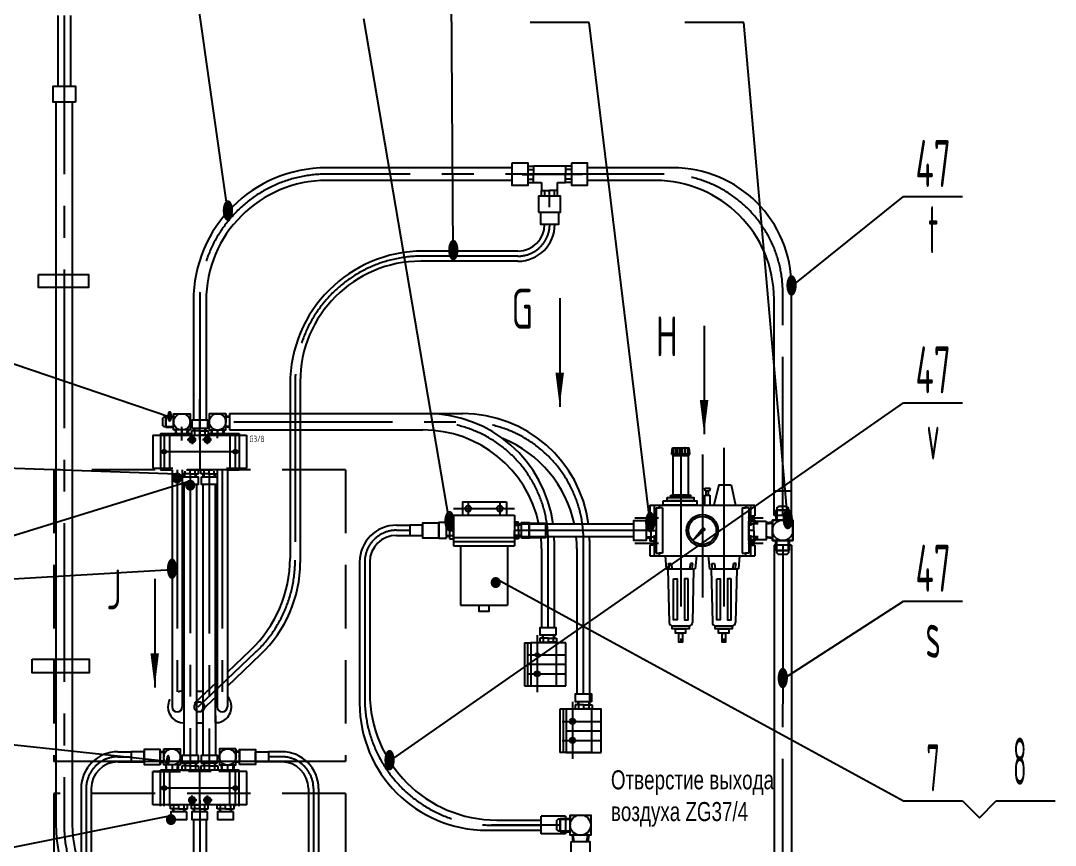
# Model space of a CAD drawing. Header units: millimetres. Extents: x 0 to 8400, y 0 to 5940.
# Drawn here: x 4635 to 6265, y 3421 to 4721 of the extents above; entities that cross this region are included whole.
import ezdxf
from ezdxf.enums import TextEntityAlignment as Align

# ---------------------------------------------------------------- set-up
doc = ezdxf.new("R2010")
doc.units = ezdxf.units.MM
doc.header["$LTSCALE"] = 200
doc.linetypes.add('F', pattern=[0.75, 0.5, -0.25])
doc.linetypes.add('G', pattern=[2, 1.25, -0.25, 0.25, -0.25])
for name, color, linetype in [('01', 7, 'Continuous'), ('02', 1, 'Continuous'), ('04', 2, 'F'), ('05', 4, 'G'), ('11', 3, 'Continuous')]:
    doc.layers.add(name, color=color, linetype=linetype)
doc.styles.get("Standard").update_dxf_attribs({"font": 'isocp', "width": 0.707, "bigfont": 'intecad.shx'})

# ---------------------------------------------------------------- blocks, each defined once
blk = doc.blocks.new('*U930')
blk.add_circle((0, 0), 2.29)
at = {"layer": '01'}
for p, q in [((0, 2.3), (-2, 1.1)), ((-2, 1.1), (-2, -1.1)), ((2, 1.1), (0, 2.3)), ((2, -1.1), (2, 1.1)), ((-2, -1.1), (0, -2.3)), ((0, -2.3), (2, -1.1))]:
    blk.add_line(p, q, dxfattribs=at)
blk.add_circle((0, 0), 4.25, dxfattribs=at)
at = {"layer": '05'}
for p, q in [((-6.7, 0), (5.9, 0)), ((0, 6.3), (0, -6.7))]:
    blk.add_line(p, q, dxfattribs=at)
blk = doc.blocks.new('*U919')
blk.add_circle((0, 0), 2.86)
at = {"layer": '01'}
for p, q in [((0, 2.9), (-2.5, 1.4)), ((-2.5, 1.4), (-2.5, -1.4)), ((2.5, 1.4), (0, 2.9)), ((2.5, -1.4), (2.5, 1.4)), ((-2.5, -1.4), (0, -2.9)), ((0, -2.9), (2.5, -1.4))]:
    blk.add_line(p, q, dxfattribs=at)
blk.add_circle((0, 0), 5, dxfattribs=at)
at = {"layer": '05'}
for p, q in [((-7.5, 0), (6.6, 0)), ((0, 7), (0, -7.4))]:
    blk.add_line(p, q, dxfattribs=at)

msp = doc.modelspace()

# ---------------------------------------------------------------- linework, layer by layer
for p, q in [((4863.01, 4096.67), (4875.54, 4096.67)), ((4963.47, 4096.67), (4957.66, 4096.67)), ((4863.01, 4079.81), (4875.54, 4079.81)), ((4907.28, 4078.53), (4907.3, 4074.78)), ((4963.47, 4079.81), (4957.66, 4079.81)), ((4892.28, 4001.92), (4892.3, 4005.66)), ((4922.28, 4001.92), (4922.3, 4005.66)), ((5824.72, 3949.15), (5824.72, 3933.5)), ((5845.79, 3949.15), (5845.79, 3933.5)), ((5620.59, 3928.8), (5626.55, 3928.84)), ((5796.74, 3928.8), (5790.79, 3928.84)), ((5620.59, 3905.52), (5626.69, 3905.55)), ((5796.74, 3905.52), (5790.65, 3905.55)), ((5824.72, 3885.46), (5824.72, 3901.12)), ((5845.79, 3885.46), (5845.79, 3901.12)), ((5475.14, 3752.01), (5475.12, 3748.26)), ((5530.95, 3647.1), (5530.93, 3643.36)), ((4854.2, 3568.71), (4860.01, 3568.71)), ((4979.37, 3568.71), (4973.56, 3568.71)), ((4854.2, 3551.85), (4860.01, 3551.85)), ((4911.1, 3550.57), (4911.08, 3546.83)), ((4941.1, 3550.57), (4941.08, 3546.83)), ((4979.37, 3551.85), (4973.56, 3551.85)), ((5484.75, 3463.39), (5500.41, 3463.39)), ((5484.75, 3442.31), (5500.41, 3442.31))]:
    msp.add_line(p, q)
for points in [[(4863.01, 4080.85), (4863.01, 4095.63), (4860.24, 4095.63), (4858.24, 4093.63), (4858.24, 4082.85), (4860.24, 4080.85)], [(4875.54, 4100.88), (4901.44, 4100.88), (4901.44, 4075.6), (4875.54, 4075.6)], [(4957.66, 4100.88), (4931.75, 4100.88), (4931.75, 4075.6), (4957.66, 4075.6)], [(5826.02, 3949.15), (5844.49, 3949.15), (5844.49, 3952.61), (5841.99, 3955.11), (5828.52, 3955.11), (5826.02, 3952.61)], [(5851.05, 3933.5), (5851.05, 3901.12), (5819.45, 3901.12), (5819.45, 3933.5)], [(5851.05, 3901.12), (5851.05, 3933.5), (5819.45, 3933.5), (5819.45, 3901.12)], [(5826.02, 3885.46), (5844.49, 3885.46), (5844.49, 3882), (5841.99, 3879.5), (5828.52, 3879.5), (5826.02, 3882)], [(4860.01, 3572.92), (4885.92, 3572.92), (4885.92, 3547.64), (4860.01, 3547.64)], [(4973.56, 3572.92), (4947.65, 3572.92), (4947.65, 3547.64), (4973.56, 3547.64)], [(5484.75, 3443.61), (5484.75, 3462.08), (5481.29, 3462.08), (5478.79, 3459.58), (5478.79, 3446.11), (5481.29, 3443.61)], [(5500.41, 3468.65), (5532.79, 3468.65), (5532.79, 3437.05), (5500.41, 3437.05)]]:
    msp.add_lwpolyline(points, close=True)
for centre, radius in [((4888.49, 4088.24), 12.95), ((4944.7, 4088.24), 12.95), ((5835.25, 3917.31), 16.19), ((5835.25, 3917.31), 16.19), ((4872.97, 3560.28), 12.95), ((4960.6, 3560.28), 12.95), ((5516.6, 3452.85), 16.19)]:
    msp.add_circle(centre, radius)
at = {"layer": '01', "color": 7, "linetype": 'Continuous'}
for p, q in [((4692.89, 4728.52), (4692.89, 4617.55)), ((4712.89, 4728.52), (4712.89, 4617.55)), ((4689.89, 4592.25), (4689.89, 3453.67)), ((4715.89, 4592.25), (4715.89, 3453.31)), ((5408.65, 4488.65), (5116.6, 4488.65)), ((5662.23, 4488.65), (5527.61, 4488.65)), ((5408.65, 4468.65), (5116.6, 4468.65)), ((5634.6, 4468.65), (5527.61, 4468.65)), ((5418.16, 4357.47), (5268.95, 4357.47)), ((5418.16, 4341.47), (5264.95, 4341.47)), ((4906.6, 4278.65), (4906.6, 4091.01)), ((4926.6, 4278.65), (4926.6, 4091.01)), ((5058.95, 4147.47), (5058.95, 3873.66)), ((5074.95, 4151.47), (5074.95, 3866.78)), ((5600.12, 3927.17), (5412.6, 3927.17)), ((5600.12, 3907.17), (5412.6, 3907.17)), ((5475.19, 3901.24), (5475.19, 3764.49)), ((5531, 3901.24), (5531, 3647.1)), ((5455.19, 3888.6), (5455.19, 3764.49)), ((5511, 3888.6), (5511, 3659.59)), ((5168.63, 3867.45), (5168.63, 3644.85)), ((5184.63, 3867.45), (5184.63, 3660.85)), ((4960.16, 3693.99), (4996.6, 3728.57)), ((4960.16, 3671.94), (5012.6, 3721.69)), ((5484.13, 3635.33), (5484.13, 3567.33)), ((4729.65, 3510.46), (4729.65, 3238.28)), ((4745.65, 3510.46), (4745.65, 3238.28)), ((5087.92, 3510.46), (5087.92, 3238.28)), ((5103.92, 3510.46), (5103.92, 3238.28))]:
    msp.add_line(p, q, dxfattribs=at)
at = {"layer": '01'}
for p, q in [((5433.94, 4491.01), (5442.56, 4491.01)), ((5433.94, 4486.04), (5442.56, 4486.04)), ((5442.56, 4491.01), (5442.56, 4478.36)), ((5502.31, 4491.01), (5442.56, 4491.01)), ((5493.2, 4491.01), (5480.53, 4491.01)), ((5502.31, 4491.01), (5493.2, 4491.01)), ((5493.2, 4491.01), (5493.2, 4478.36)), ((5502.31, 4486.04), (5493.2, 4486.04)), ((5433.94, 4470.68), (5442.56, 4470.68)), ((5442.56, 4465.71), (5442.56, 4478.36)), ((5493.2, 4465.71), (5493.2, 4478.36)), ((5502.31, 4470.68), (5493.2, 4470.68)), ((5433.94, 4465.71), (5442.56, 4465.71)), ((5442.56, 4465.71), (5455.23, 4465.71)), ((5455.23, 4465.71), (5455.23, 4453.04)), ((5455.23, 4453.04), (5467.88, 4453.04)), ((5455.23, 4444.2), (5455.23, 4453.04)), ((5460.2, 4444.2), (5460.2, 4453.04)), ((5480.53, 4453.04), (5467.88, 4453.04)), ((5475.56, 4444.2), (5475.56, 4453.04)), ((5480.53, 4465.71), (5493.2, 4465.71)), ((5480.53, 4453.04), (5480.53, 4465.71)), ((5480.53, 4444.2), (5480.53, 4453.04)), ((5502.31, 4465.71), (5493.2, 4465.71)), ((5849.23, 3940.86), (5849.23, 4301.65)), ((5821.6, 3940.86), (5821.6, 4281.65)), ((4916.6, 4084.97), (4916.6, 4124.11)), ((4863.01, 4096.67), (4863.01, 4079.81)), ((4875.54, 4101.24), (4875.54, 4088.06)), ((4931.75, 4101.24), (4931.75, 4088.06)), ((4957.66, 4101.24), (4957.66, 4088.06)), ((4963.47, 4101.24), (4963.47, 4075.6)), ((4963.47, 4101.24), (5331, 4101.24)), ((4888.6, 4058.68), (4888.6, 4080.59)), ((4888.6, 4062.51), (4888.6, 4076.75)), ((4916.6, 4060.35), (4916.6, 4084.97)), ((4925.88, 4078.53), (4925.88, 4074)), ((4944.6, 4062.51), (4944.6, 4076.75)), ((4842.6, 4067.6), (4990.6, 4067.6)), ((4842.6, 4067.6), (4842.6, 4015.1)), ((4854.6, 4069.85), (4903.42, 4069.85)), ((4854.6, 4069.85), (4854.6, 4012.85)), ((4869.1, 4069.85), (4869.1, 4012.85)), ((4878.09, 4075.6), (4879.07, 4067.6)), ((4898.89, 4075.6), (4897.9, 4067.6)), ((4903.42, 4074), (4903.42, 4067.6)), ((4916.6, 4074), (4903.42, 4074)), ((4903.42, 4067.6), (4916.6, 4067.6)), ((4908.6, 4074), (4908.6, 4067.6)), ((4916.6, 4074), (4929.78, 4074)), ((4929.78, 4067.6), (4916.6, 4067.6)), ((4924.6, 4074), (4924.6, 4067.6)), ((4929.78, 4074), (4929.78, 4067.6)), ((4929.78, 4069.85), (4978.6, 4069.85)), ((4934.3, 4075.6), (4935.29, 4067.6)), ((4955.1, 4075.6), (4954.12, 4067.6)), ((4963.47, 4075.6), (5268.19, 4075.6)), ((4964.1, 4069.85), (4964.1, 4012.85)), ((4978.6, 4069.85), (4978.6, 4012.85)), ((4990.6, 4067.6), (4990.6, 4015.1)), ((5660.34, 4038.09), (5661.61, 4047.17)), ((5661.61, 4047.17), (5687.72, 4047.17)), ((5688.99, 4038.09), (5687.72, 4047.17)), ((5660.34, 4038.09), (5688.99, 4038.09)), ((5660.34, 4036.68), (5660.34, 4038.09)), ((5660.34, 4036.68), (5688.99, 4036.68)), ((5688.99, 4036.68), (5688.99, 4038.09)), ((4842.6, 4015.1), (4874.33, 4015.1)), ((4854.6, 4012.85), (4872.28, 4012.85)), ((4873.04, 4012.85), (4873.04, 3639.16)), ((4889.04, 4012.85), (4889.04, 3639.16)), ((4893.6, 4006.45), (4893.6, 4010.86)), ((4895.59, 4012.85), (4937.6, 4012.85)), ((4895.59, 4012.85), (4901.6, 4012.85)), ((4914.78, 4012.85), (4901.6, 4012.85)), ((4909.6, 4006.45), (4909.6, 4012.85)), ((4914.78, 4006.45), (4914.78, 4012.85)), ((4918.42, 4006.45), (4918.42, 4012.85)), ((4918.42, 4012.85), (4931.6, 4012.85)), ((4923.6, 4006.45), (4923.6, 4012.85)), ((4937.6, 4012.85), (4931.6, 4012.85)), ((4939.6, 4006.45), (4939.6, 4010.86)), ((4944.16, 4012.85), (4944.16, 3639.16)), ((4958.87, 4015.1), (4990.6, 4015.1)), ((4960.16, 4012.85), (4960.16, 3639.16)), ((4960.91, 4012.85), (4978.6, 4012.85)), ((4901.6, 4006.45), (4889.18, 4006.45)), ((4901.6, 4006.45), (4914.78, 4006.45)), ((4910.88, 4001.92), (4910.88, 4006.45)), ((4931.6, 4006.45), (4918.42, 4006.45)), ((4931.6, 4006.45), (4944.01, 4006.45)), ((4940.88, 4001.92), (4940.88, 4006.45)), ((4891.6, 3989.43), (4891.6, 3614.16)), ((4911.6, 3989.43), (4911.6, 3614.16)), ((4921.6, 3989.43), (4921.6, 3614.16)), ((4941.6, 3614.16), (4941.6, 3989.43)), ((5712.34, 3983.9), (5720.92, 3983.9)), ((5713.05, 3979.36), (5712.34, 3983.9)), ((5719.18, 3979.35), (5713.53, 3979.35)), ((5714.66, 3972.84), (5714.66, 3979.36)), ((5714.66, 3979.36), (5717.62, 3979.36)), ((5717.62, 3979.36), (5717.62, 3972.84)), ((5720.92, 3983.9), (5719.18, 3979.35)), ((5734.88, 3989.17), (5726.7, 3957.17)), ((5734.88, 3989.17), (5753.83, 3989.17)), ((5753.83, 3989.17), (5761.16, 3957.17)), ((5821.6, 3979.38), (5849.23, 3979.38)), ((5330.59, 3962.19), (5399.8, 3962.19)), ((5330.59, 3962.19), (5330.59, 3941.19)), ((5399.8, 3962.19), (5399.8, 3941.19)), ((5712.59, 3972.84), (5720.55, 3972.84)), ((5712.59, 3957.17), (5712.59, 3972.84)), ((5720.55, 3972.84), (5720.55, 3957.17)), ((5626.17, 3957.17), (5626.17, 3940.37)), ((5626.17, 3957.17), (5791.17, 3957.17)), ((5635.67, 3952.98), (5635.67, 3881.36)), ((5635.67, 3952.98), (5640.67, 3952.98)), ((5640.67, 3957.17), (5640.67, 3952.98)), ((5645.67, 3952.98), (5640.67, 3952.98)), ((5645.67, 3952.98), (5645.67, 3881.36)), ((5771.67, 3952.98), (5771.67, 3881.36)), ((5771.67, 3952.98), (5776.67, 3952.98)), ((5776.67, 3957.17), (5776.67, 3952.98)), ((5781.67, 3952.98), (5776.67, 3952.98)), ((5781.67, 3952.98), (5781.67, 3881.36)), ((5791.17, 3957.17), (5791.17, 3940.37)), ((5845.79, 3949.15), (5824.72, 3949.15)), ((5310.2, 3917.17), (5310.2, 3930.35)), ((5310.2, 3930.35), (5316.6, 3930.35)), ((5316.6, 3941.19), (5412.6, 3941.19)), ((5316.6, 3941.19), (5316.6, 3893.16)), ((5316.6, 3930.35), (5316.6, 3917.17)), ((5412.6, 3941.19), (5412.6, 3893.16)), ((5419, 3930.35), (5412.6, 3930.35)), ((5412.6, 3930.35), (5412.6, 3917.17)), ((5419, 3917.17), (5419, 3930.35)), ((5632.67, 3940.37), (5626.17, 3940.37)), ((5632.67, 3933.97), (5626.17, 3933.97)), ((5626.17, 3933.97), (5626.17, 3928.83)), ((5627.67, 3917.17), (5627.67, 3933.65)), ((5627.67, 3933.65), (5635.67, 3933.65)), ((5635.67, 3933.65), (5635.67, 3917.17)), ((5789.67, 3933.65), (5781.67, 3933.65)), ((5781.67, 3933.65), (5781.67, 3917.17)), ((5784.67, 3940.37), (5791.17, 3940.37)), ((5784.67, 3933.97), (5791.17, 3933.97)), ((5784.67, 3933.97), (5791.17, 3933.97)), ((5789.67, 3917.17), (5789.67, 3933.65)), ((5791.17, 3933.97), (5791.17, 3928.83)), ((5791.17, 3933.97), (5791.17, 3928.83)), ((5819.45, 3930.31), (5809.45, 3929.07)), ((5849.23, 3940.86), (5821.6, 3940.86)), ((5851.51, 3933.5), (5835.03, 3933.5)), ((5851.51, 3933.5), (5835.03, 3933.5)), ((5226.63, 3925.45), (5247.5, 3925.45)), ((5293.18, 3924.09), (5293.18, 3904.63)), ((5305.67, 3926.45), (5310.2, 3926.45)), ((5310.2, 3925.17), (5316.6, 3925.17)), ((5310.2, 3917.17), (5310.2, 3903.99)), ((5316.6, 3903.99), (5316.6, 3917.17)), ((5419, 3925.17), (5412.6, 3925.17)), ((5412.6, 3903.99), (5412.6, 3917.17)), ((5423.53, 3926.45), (5419, 3926.45)), ((5419, 3917.17), (5419, 3903.99)), ((5436.01, 3924.09), (5436.01, 3904.63)), ((5627.67, 3927.17), (5635.67, 3927.17)), ((5627.67, 3917.17), (5627.67, 3900.7)), ((5635.67, 3900.7), (5635.67, 3917.17)), ((5694.31, 3901.64), (5710.03, 3921.83)), ((5694.31, 3901.64), (5713.21, 3918.89)), ((5708.67, 3917.17), (5694.31, 3901.64)), ((5710.03, 3921.83), (5712.94, 3918.65)), ((5789.67, 3927.17), (5781.67, 3927.17)), ((5781.67, 3900.7), (5781.67, 3917.17)), ((5789.67, 3917.17), (5789.67, 3900.7)), ((5226.63, 3909.45), (5247.5, 3909.45)), ((5305.67, 3908), (5310.2, 3908)), ((5310.2, 3909.17), (5316.6, 3909.17)), ((5310.2, 3903.99), (5316.6, 3903.99)), ((5316.6, 3906.06), (5412.6, 3906.06)), ((5316.6, 3899.61), (5412.6, 3899.61)), ((5419, 3909.17), (5412.6, 3909.17)), ((5419, 3903.99), (5412.6, 3903.99)), ((5423.53, 3908), (5419, 3908)), ((5626.17, 3905.55), (5626.17, 3900.37)), ((5632.67, 3900.37), (5626.17, 3900.37)), ((5627.67, 3907.17), (5635.67, 3907.17)), ((5627.67, 3900.7), (5635.67, 3900.7)), ((5789.67, 3907.17), (5781.67, 3907.17)), ((5789.67, 3900.7), (5781.67, 3900.7)), ((5784.67, 3900.37), (5791.17, 3900.37)), ((5784.67, 3900.37), (5791.17, 3900.37)), ((5791.17, 3905.55), (5791.17, 3900.37)), ((5791.17, 3905.55), (5791.17, 3900.37)), ((5819.45, 3904.31), (5809.45, 3905.54)), ((5851.51, 3901.12), (5835.03, 3901.12)), ((5851.51, 3901.12), (5835.03, 3901.12)), ((5316.6, 3893.16), (5412.6, 3893.16)), ((5327.31, 3893.16), (5327.31, 3799.4)), ((5401.88, 3893.16), (5401.88, 3799.4)), ((5632.67, 3893.97), (5626.17, 3893.97)), ((5626.17, 3893.97), (5626.17, 3877.17)), ((5635.67, 3881.36), (5640.67, 3881.36)), ((5640.67, 3881.36), (5640.67, 3877.17)), ((5645.67, 3881.36), (5640.67, 3881.36)), ((5771.67, 3881.36), (5776.67, 3881.36)), ((5776.67, 3881.36), (5776.67, 3877.17)), ((5781.67, 3881.36), (5776.67, 3881.36)), ((5784.67, 3893.97), (5791.17, 3893.97)), ((5791.17, 3893.97), (5791.17, 3877.17)), ((5849.23, 3893.75), (5821.6, 3893.75)), ((5821.6, 3893.75), (5821.6, 2979.22)), ((5845.79, 3885.46), (5824.72, 3885.46)), ((5849.23, 3893.75), (5849.23, 2982.73)), ((5626.17, 3877.17), (5791.17, 3877.17)), ((5649.88, 3877.17), (5651.9, 3856.7)), ((5656.7, 3856.7), (5655.5, 3865.19)), ((5655.5, 3865.19), (5659.56, 3865.19)), ((5659.56, 3865.19), (5660.92, 3856.7)), ((5689.77, 3865.19), (5688.42, 3856.7)), ((5693.84, 3865.19), (5689.77, 3865.19)), ((5692.63, 3856.7), (5693.84, 3865.19)), ((5699.45, 3877.17), (5697.43, 3856.7)), ((5717.88, 3877.17), (5719.9, 3856.7)), ((5723.5, 3865.19), (5727.56, 3865.19)), ((5724.7, 3856.7), (5723.5, 3865.19)), ((5727.56, 3865.19), (5728.92, 3856.7)), ((5757.77, 3865.19), (5756.42, 3856.7)), ((5761.84, 3865.19), (5757.77, 3865.19)), ((5760.63, 3856.7), (5761.84, 3865.19)), ((5767.45, 3877.17), (5765.43, 3856.7)), ((5651.9, 3856.7), (5697.43, 3856.7)), ((5654.36, 3856.7), (5656.42, 3771.87)), ((5694.98, 3856.7), (5692.92, 3771.87)), ((5719.9, 3856.7), (5765.43, 3856.7)), ((5722.36, 3856.7), (5724.42, 3771.87)), ((5762.98, 3856.7), (5760.92, 3771.87)), ((5327.31, 3799.4), (5401.88, 3799.4)), ((5661.42, 3766.99), (5687.92, 3766.99)), ((5729.42, 3766.99), (5755.92, 3766.99)), ((5456.54, 3752.01), (5456.54, 3747.48)), ((5428.32, 3740.24), (5428.32, 3672.24)), ((5428.32, 3740.24), (5438.32, 3740.24)), ((5493.32, 3740.24), (5438.32, 3740.24)), ((5438.32, 3740.24), (5438.32, 3672.24)), ((5452.64, 3747.48), (5452.64, 3741.08)), ((5465.82, 3747.48), (5452.64, 3747.48)), ((5452.64, 3741.08), (5465.82, 3741.08)), ((5457.82, 3747.48), (5457.82, 3741.08)), ((5465.82, 3747.48), (5479, 3747.48)), ((5479, 3741.08), (5465.82, 3741.08)), ((5473.82, 3747.48), (5473.82, 3741.08)), ((5479, 3747.48), (5479, 3741.08)), ((5493.32, 3672.24), (5493.32, 3740.24)), ((5428.32, 3672.24), (5438.32, 3672.24)), ((5438.32, 3672.24), (5493.32, 3672.24)), ((4911.6, 3664.16), (4921.6, 3664.16)), ((4891.6, 3639.98), (4891.6, 3563.05)), ((5521.63, 3642.57), (5508.45, 3642.57)), ((5508.45, 3642.57), (5508.45, 3636.17)), ((5508.45, 3636.17), (5521.63, 3636.17)), ((5512.35, 3647.1), (5512.35, 3642.57)), ((5513.63, 3642.57), (5513.63, 3636.17)), ((5521.63, 3642.57), (5534.81, 3642.57)), ((5534.81, 3636.17), (5521.63, 3636.17)), ((5529.63, 3642.57), (5529.63, 3636.17)), ((5534.81, 3642.57), (5534.81, 3636.17)), ((4911.6, 3630.65), (4911.6, 3563.05)), ((4921.6, 3627.85), (4921.6, 3563.05)), ((4941.6, 3625.42), (4941.6, 3563.05)), ((5533.6, 3635.33), (5484.13, 3635.33)), ((4911.6, 3614.16), (4921.6, 3614.16)), ((5494.13, 3601.33), (5549.13, 3601.33)), ((4860.01, 3573.28), (4860.01, 3560.1)), ((4973.56, 3573.28), (4973.56, 3560.1)), ((4979.37, 3573.28), (4979.37, 3553.26)), ((4787.65, 3568.46), (4808.52, 3568.46)), ((4854.2, 3567.1), (4854.2, 3547.64)), ((5045.92, 3568.46), (5025.05, 3568.46)), ((5533.6, 3567.33), (5484.13, 3567.33)), ((5146.6, 3552.85), (4686.6, 3552.85)), ((4787.65, 3552.46), (4808.52, 3552.46)), ((4978.78, 3539.64), (4854.78, 3539.64)), ((4854.78, 3482.64), (4854.78, 3539.64)), ((4862.57, 3547.64), (4863.55, 3539.64)), ((4869.28, 3482.64), (4869.28, 3539.64)), ((4883.37, 3547.64), (4882.38, 3539.64)), ((4901.78, 3546.04), (4888.6, 3546.04)), ((4888.6, 3546.04), (4888.6, 3539.64)), ((4888.6, 3539.64), (4901.78, 3539.64)), ((4892.5, 3550.57), (4892.5, 3546.04)), ((4893.78, 3546.04), (4893.78, 3539.64)), ((4901.78, 3546.04), (4914.96, 3546.04)), ((4914.96, 3539.64), (4901.78, 3539.64)), ((4909.78, 3546.04), (4909.78, 3539.64)), ((4914.96, 3546.04), (4914.96, 3539.64)), ((4918.6, 3546.04), (4918.6, 3539.64)), ((4931.78, 3546.04), (4918.6, 3546.04)), ((4918.6, 3539.64), (4931.78, 3539.64)), ((4922.5, 3550.57), (4922.5, 3546.04)), ((4923.78, 3546.04), (4923.78, 3539.64)), ((4931.78, 3546.04), (4944.96, 3546.04)), ((4944.96, 3539.64), (4931.78, 3539.64)), ((4939.78, 3546.04), (4939.78, 3539.64)), ((4944.96, 3546.04), (4944.96, 3539.64)), ((4950.2, 3547.64), (4951.19, 3539.64)), ((4964.28, 3482.64), (4964.28, 3539.64)), ((4971, 3547.64), (4970.02, 3539.64)), ((4978.78, 3482.64), (4978.78, 3539.64)), ((5045.92, 3552.46), (5025.05, 3552.46)), ((4886.58, 3537.39), (4842.78, 3537.39)), ((4842.78, 3484.89), (4842.78, 3537.39)), ((4842.78, 3537.39), (4886.58, 3537.39)), ((4934.58, 3537.39), (4898.99, 3537.39)), ((4990.78, 3537.39), (4946.99, 3537.39)), ((4990.78, 3484.89), (4990.78, 3537.39)), ((4916.78, 3492.14), (4916.78, 3467.52)), ((4990.78, 3484.89), (4842.78, 3484.89)), ((4899.96, 3484.89), (4867.96, 3484.89)), ((4870.78, 3484.89), (4883.96, 3484.89)), ((4870.78, 3478.49), (4870.78, 3484.89)), ((4883.96, 3478.49), (4870.78, 3478.49)), ((4874.68, 3473.96), (4874.68, 3478.49)), ((4875.96, 3478.49), (4875.96, 3484.89)), ((4897.14, 3484.89), (4883.96, 3484.89)), ((4883.96, 3478.49), (4897.14, 3478.49)), ((4891.96, 3478.49), (4891.96, 3484.89)), ((4893.13, 3473.96), (4893.13, 3478.49)), ((4897.14, 3478.49), (4897.14, 3484.89)), ((4932.78, 3484.89), (4900.78, 3484.89)), ((4903.6, 3484.89), (4916.78, 3484.89)), ((4903.6, 3478.49), (4903.6, 3484.89)), ((4916.78, 3478.49), (4903.6, 3478.49)), ((4907.5, 3473.96), (4907.5, 3478.49)), ((4908.78, 3478.49), (4908.78, 3484.89)), ((4929.96, 3484.89), (4916.78, 3484.89)), ((4916.78, 3478.49), (4929.96, 3478.49)), ((4924.78, 3478.49), (4924.78, 3484.89)), ((4925.96, 3473.96), (4925.96, 3478.49)), ((4929.96, 3478.49), (4929.96, 3484.89)), ((4944.3, 3478.49), (4944.3, 3484.89)), ((4944.3, 3484.89), (4957.48, 3484.89)), ((4957.48, 3478.49), (4944.3, 3478.49)), ((4948.2, 3473.96), (4948.2, 3478.49)), ((4949.48, 3478.49), (4949.48, 3484.89)), ((4970.66, 3484.89), (4957.48, 3484.89)), ((4957.48, 3478.49), (4970.66, 3478.49)), ((4965.48, 3478.49), (4965.48, 3484.89)), ((4966.65, 3473.96), (4966.65, 3478.49)), ((4970.66, 3478.49), (4970.66, 3484.89)), ((4906.6, 3461.47), (4906.6, 3230.3)), ((4926.6, 3461.47), (4926.6, 3201.38)), ((5384.63, 3460.85), (5454.52, 3460.85)), ((5493.04, 3466.82), (5454.52, 3466.82)), ((5454.52, 3439.19), (5454.52, 3466.82)), ((5484.75, 3463.39), (5484.75, 3442.31)), ((5493.04, 3466.82), (5493.04, 3439.19)), ((5500.41, 3469.1), (5500.41, 3452.63)), ((5532.79, 3469.1), (5532.79, 3452.63)), ((5368.63, 3444.85), (5454.52, 3444.85)), ((5493.04, 3439.19), (5454.52, 3439.19)), ((5503.6, 3437.05), (5504.83, 3427.05)), ((5529.6, 3437.05), (5528.37, 3427.05))]:
    msp.add_line(p, q, dxfattribs=at)
for points in [[(4720.68, 4592.25), (4685.69, 4592.25), (4685.69, 4617.55), (4720.68, 4617.55)], [(4720.68, 4592.25), (4685.69, 4592.25), (4685.69, 4617.55), (4720.68, 4617.55)], [(5408.65, 4496.15), (5408.65, 4461.16), (5433.94, 4461.16), (5433.94, 4496.15)], [(5502.31, 4496.15), (5502.31, 4461.16), (5527.61, 4461.16), (5527.61, 4496.15)], [(5502.31, 4496.15), (5502.31, 4461.16), (5527.61, 4461.16), (5527.61, 4496.15)], [(5450.38, 4418.9), (5485.37, 4418.9), (5485.37, 4444.2), (5450.38, 4444.2)], [(4662.53, 4320.76), (4741.53, 4320.76), (4741.53, 4299.9), (4662.53, 4299.9)], [(4904.37, 4078.53), (4929.2, 4078.53), (4929.2, 4091.01), (4904.37, 4091.01)], [(5663.06, 4047.17), (5663.43, 4047.17), (5663.43, 4038.09), (5663.06, 4038.09)], [(5667.52, 4047.17), (5668.58, 4047.17), (5668.58, 4038.09), (5667.52, 4038.09)], [(5672.41, 4047.17), (5676.55, 4047.17), (5676.55, 4038.09), (5672.41, 4038.09)], [(5681.44, 4047.17), (5680.38, 4047.17), (5680.38, 4038.09), (5681.44, 4038.09)], [(5685.91, 4047.17), (5685.54, 4047.17), (5685.54, 4038.09), (5685.91, 4038.09)], [(5662.91, 4035.1), (5686.46, 4035.1), (5686.46, 3972.97), (5662.91, 3972.97)], [(5664.66, 4036.68), (5685.13, 4036.68), (5685.13, 4035.1), (5664.66, 4035.1)], [(4889.37, 4001.92), (4914.2, 4001.92), (4914.2, 3989.43), (4889.37, 3989.43)], [(4919.37, 4001.92), (4944.2, 4001.92), (4944.2, 3989.43), (4919.37, 3989.43)], [(5646.8, 3963.86), (5700.19, 3963.86), (5700.19, 3957.17), (5646.8, 3957.17)], [(5653.31, 3969.35), (5695.43, 3969.35), (5695.43, 3963.86), (5653.31, 3963.86)], [(5658.85, 3972.97), (5689.89, 3972.97), (5689.89, 3969.35), (5658.85, 3969.35)], [(5305.67, 3904.95), (5305.67, 3929.77), (5293.18, 3929.77), (5293.18, 3904.95)], [(5423.53, 3904.95), (5423.53, 3929.77), (5436.01, 3929.77), (5436.01, 3904.95)], [(5620.59, 3932.4), (5600.12, 3932.4), (5600.12, 3902.02), (5620.59, 3902.02)], [(5809.45, 3931.96), (5809.45, 3902.39), (5781.67, 3902.39), (5781.67, 3931.96)], [(5267.88, 3925.45), (5247.5, 3925.45), (5247.5, 3909.45), (5267.88, 3909.45)], [(5293.18, 3905.58), (5293.18, 3928.77), (5267.88, 3928.77), (5267.88, 3905.58)], [(5436.01, 3905.58), (5436.01, 3928.77), (5461.31, 3928.77), (5461.31, 3905.58)], [(5663.24, 3841.02), (5668.79, 3841.02), (5668.79, 3776.36), (5663.24, 3776.36)], [(5686.09, 3841.02), (5680.55, 3841.02), (5680.55, 3776.36), (5686.09, 3776.36)], [(5731.24, 3841.02), (5736.79, 3841.02), (5736.79, 3776.36), (5731.24, 3776.36)], [(5754.09, 3841.02), (5748.55, 3841.02), (5748.55, 3776.36), (5754.09, 3776.36)], [(5356.98, 3799.4), (5372.22, 3799.4), (5372.22, 3789.62), (5356.98, 3789.62)], [(5660.89, 3767.02), (5687.92, 3767.02), (5687.92, 3762.34), (5660.89, 3762.34)], [(5728.89, 3767.02), (5755.92, 3767.02), (5755.92, 3762.34), (5728.89, 3762.34)], [(5478.04, 3752.01), (5453.22, 3752.01), (5453.22, 3764.49), (5478.04, 3764.49)], [(5666.24, 3762.34), (5682.36, 3762.34), (5682.36, 3755.06), (5666.24, 3755.06)], [(5671.82, 3755.06), (5677.25, 3755.06), (5677.25, 3741.17), (5671.82, 3741.17)], [(5734.24, 3762.34), (5750.36, 3762.34), (5750.36, 3755.06), (5734.24, 3755.06)], [(5739.82, 3755.06), (5745.25, 3755.06), (5745.25, 3741.17), (5739.82, 3741.17)], [(4652.45, 3714.19), (4742.39, 3714.19), (4742.39, 3692.62), (4652.45, 3692.62)], [(5533.86, 3647.1), (5509.04, 3647.1), (5509.04, 3659.59), (5533.86, 3659.59)], [(5549.13, 3567.33), (5549.13, 3635.33), (5494.13, 3635.33), (5494.13, 3567.33)], [(4854.2, 3548.59), (4854.2, 3571.78), (4828.9, 3571.78), (4828.9, 3548.59)], [(4979.37, 3548.59), (4979.37, 3571.78), (5004.66, 3571.78), (5004.66, 3548.59)], [(4828.9, 3568.46), (4808.52, 3568.46), (4808.52, 3552.46), (4828.9, 3552.46)], [(4914.01, 3550.57), (4889.19, 3550.57), (4889.19, 3563.05), (4914.01, 3563.05)], [(4944.01, 3550.57), (4919.19, 3550.57), (4919.19, 3563.05), (4944.01, 3563.05)], [(5004.66, 3568.46), (5025.05, 3568.46), (5025.05, 3552.46), (5004.66, 3552.46)], [(4896.18, 3473.96), (4871.36, 3473.96), (4871.36, 3461.47), (4896.18, 3461.47)], [(4929.01, 3473.96), (4904.19, 3473.96), (4904.19, 3461.47), (4929.01, 3461.47)], [(4969.7, 3473.96), (4944.88, 3473.96), (4944.88, 3461.47), (4969.7, 3461.47)], [(5501.95, 3427.05), (5531.52, 3427.05), (5531.52, 3399.26), (5501.95, 3399.26)]]:
    msp.add_lwpolyline(points, close=True, dxfattribs=at)
msp.add_lwpolyline([(5482.06, 4418.9), (5482.06, 4399.47), (5454.26, 4399.47), (5454.26, 4418.9)], dxfattribs=at)
for centre, radius in [((4860.6, 4041.35), 3.3), ((4972.6, 4041.35), 3.3), ((5339.6, 3951.62), 4.75), ((5389.6, 3951.62), 4.75), ((5708.67, 3917.17), 25), ((5708.67, 3917.17), 22), ((5708.67, 3917.17), 1.33), ((5448.32, 3721.24), 2.75), ((5448.32, 3691.24), 2.75), ((5504.13, 3616.33), 2.75), ((5504.13, 3586.33), 2.75), ((4860.78, 3511.14), 3.3), ((4972.78, 3511.14), 3.3)]:
    msp.add_circle(centre, radius, dxfattribs=at)
at = {"layer": '01', "color": 7, "linetype": 'Continuous'}
for centre, radius, start, end in [((5116.6, 4278.65), 210, 90, 180), ((5116.6, 4278.65), 190, 90, 180), ((5268.95, 4147.47), 210, 90, 180), ((5264.95, 4151.47), 190, 90, 180), ((4858.95, 3873.66), 200, 313.49333, 0), ((4874.95, 3866.78), 200, 313.49333, 0)]:
    msp.add_arc(centre, radius, start, end, dxfattribs=at)
at = {"layer": '01'}
for centre, radius, start, end in [((5662.23, 4301.65), 187, 0, 90), ((5634.6, 4281.65), 187, 0, 90), ((5418.16, 4399.47), 42, 270, 0), ((5418.16, 4399.47), 58, 270, 0), ((5275.19, 3901.24), 200, 7.44873, 90), ((5331, 3901.24), 200, 7.44873, 90), ((5268.19, 3888.6), 187, 11.90391, 90), ((5324, 3888.6), 187, 11.90391, 67.89399), ((5632.67, 3937.17), 3.2, 270, 90), ((5784.67, 3937.17), 3.2, 90, 270), ((5226.63, 3867.45), 58, 90, 180), ((5226.63, 3867.45), 42, 90, 180), ((5268.19, 3888.6), 187, 0, 5.69996), ((5275.19, 3901.24), 200, 0, 1.69844), ((5324, 3888.6), 187, 0, 5.69996), ((5331, 3901.24), 200, 0, 1.69844), ((5632.67, 3897.17), 3.2, 270, 90), ((5784.67, 3897.17), 3.2, 90, 270), ((5661.42, 3771.99), 5, 181.39178, 270), ((5687.92, 3771.99), 5, 270, 358.60822), ((5729.42, 3771.99), 5, 181.39178, 270), ((5755.92, 3771.99), 5, 270, 358.60822), ((4891.6, 3639.16), 25, 90, 110.93737), ((4941.6, 3639.16), 25, 84.12419, 90), ((4941.6, 3639.16), 25, 0, 42.06608), ((5384.63, 3660.85), 200, 180, 270), ((4891.6, 3639.16), 25, 152.55602, 180), ((4891.6, 3639.16), 25, 180, 270), ((4881.04, 3639.16), 8, 180, 0), ((4941.6, 3639.16), 25, 270, 10.1267), ((4952.16, 3639.16), 8, 180, 0), ((5368.63, 3644.85), 200, 180, 270), ((4787.65, 3510.46), 58, 90, 180), ((5045.92, 3510.46), 58, 0, 90), ((4787.65, 3510.46), 42, 90, 180), ((5045.92, 3510.46), 42, 0, 90), ((4902.89, 3453.67), 213, 180, 270), ((4902.89, 3453.31), 187, 180, 270)]:
    msp.add_arc(centre, radius, start, end, dxfattribs=at)
at = {"layer": '02'}
for p, q in [((5316.26, 4357.47), (5312.38, 4862.68)), ((4961.05, 4419.74), (4902.34, 4830.7)), ((5310.2, 3930.35), (5175.26, 4723.57)), ((5530.48, 4717.43), (5437.48, 4717.43)), ((5626.55, 3928.84), (5530.48, 4717.43)), ((5773.87, 4717.43), (5680.87, 4717.43)), ((5843.27, 3933.5), (5773.87, 4717.43)), ((5849.23, 4301.65), (6025.83, 4443.36)), ((6025.83, 4443.36), (6118.83, 4443.36)), ((4869.28, 4095.63), (4309.53, 4286.37)), ((5483.91, 4283.08), (5483.91, 4112.08)), ((5711.42, 4239.7), (5711.42, 4068.7)), ((5215.8, 3553.63), (6025.83, 4118.18)), ((6025.83, 4118.18), (6118.83, 4118.18)), ((4863.01, 4095.63), (4875.54, 4095.63)), ((4963.47, 4095.63), (4957.66, 4095.63)), ((4863.01, 4080.85), (4875.54, 4080.85)), ((4963.47, 4080.85), (4957.66, 4080.85)), ((4880.43, 4067.6), (4879.23, 4075.6)), ((4896.41, 4067.6), (4897.61, 4075.6)), ((4936.79, 4067.6), (4935.58, 4075.6)), ((4952.76, 4067.6), (4953.97, 4075.6)), ((4881.04, 4006.01), (4309.53, 4025.93)), ((4901.6, 3994.62), (4309.53, 3812.16)), ((5826.02, 3949.15), (5826.02, 3933.5)), ((5844.49, 3949.15), (5844.49, 3933.5)), ((5809.45, 3927.38), (5819.45, 3928.88)), ((5809.45, 3907.41), (5819.45, 3905.91)), ((5826.02, 3885.46), (5826.02, 3901.12)), ((5844.49, 3885.46), (5844.49, 3901.12)), ((4873.04, 3855.22), (3528.74, 3775.46)), ((4845.7, 3840.76), (4845.7, 3669.76)), ((5383.08, 3841.25), (6025.83, 3490.93)), ((5835.41, 3683.04), (6025.83, 3805.53)), ((6025.83, 3805.53), (6118.83, 3805.53)), ((4865.52, 3553.1), (4309.53, 3612.27)), ((4854.2, 3567.67), (4860.01, 3567.67)), ((4979.37, 3567.67), (4973.56, 3567.67)), ((4854.2, 3552.89), (4860.01, 3552.89)), ((4864.91, 3539.64), (4863.7, 3547.64)), ((4880.88, 3539.64), (4882.09, 3547.64)), ((4952.69, 3539.64), (4951.48, 3547.64)), ((4968.66, 3539.64), (4969.87, 3547.64)), ((4979.37, 3552.89), (4973.56, 3552.89)), ((6025.83, 3490.93), (6118.83, 3490.93)), ((6118.83, 3490.93), (6145.35, 3464.41)), ((6145.35, 3464.41), (6171.86, 3490.93)), ((6171.86, 3490.93), (6264.86, 3490.93)), ((4871.36, 3467.72), (4309.53, 3354.49)), ((5484.75, 3462.08), (5500.41, 3462.08)), ((5484.75, 3443.61), (5500.41, 3443.61)), ((5506.52, 3427.05), (5505.02, 3437.05)), ((5526.49, 3427.05), (5528, 3437.05))]:
    msp.add_line(p, q, dxfattribs=at)
at = {"layer": '02', "color": 1, "linetype": 'Continuous'}
for p, q in [((4908.41, 4078.53), (4908.43, 4074.79)), ((4924.86, 4078.53), (4924.88, 4074.89)), ((4893.41, 4001.92), (4893.43, 4005.66)), ((4909.86, 4001.92), (4909.88, 4005.56)), ((4923.41, 4001.92), (4923.43, 4005.66)), ((4939.86, 4001.92), (4939.88, 4005.56)), ((5305.67, 3925.44), (5309.31, 3925.46)), ((5423.53, 3925.44), (5419.89, 3925.46)), ((5620.59, 3927.49), (5626.56, 3927.53)), ((5796.74, 3927.49), (5790.78, 3927.53)), ((5305.67, 3908.98), (5309.4, 3909.01)), ((5423.53, 3908.98), (5419.79, 3909.01)), ((5620.59, 3906.93), (5626.68, 3906.97)), ((5796.74, 3906.93), (5790.66, 3906.97)), ((5457.56, 3752.01), (5457.54, 3748.37)), ((5474.01, 3752.01), (5473.99, 3748.27)), ((5513.37, 3647.1), (5513.35, 3643.46)), ((5529.82, 3647.1), (5529.8, 3643.36)), ((4893.52, 3550.57), (4893.5, 3546.93)), ((4909.97, 3550.57), (4909.95, 3546.83)), ((4923.52, 3550.57), (4923.5, 3546.93)), ((4939.97, 3550.57), (4939.95, 3546.83)), ((4875.69, 3473.96), (4875.67, 3477.6)), ((4892.15, 3473.96), (4892.12, 3477.7)), ((4908.52, 3473.96), (4908.5, 3477.6)), ((4924.97, 3473.96), (4924.95, 3477.7)), ((4949.22, 3473.96), (4949.19, 3477.6)), ((4965.67, 3473.96), (4965.64, 3477.7))]:
    msp.add_line(p, q, dxfattribs=at)
at = {"layer": '02'}
for points in [[(5483.91, 4166.08, 13.5, 0, 0), (5483.91, 4112.08, 0, 0, 0)], [(5711.42, 4122.7, 13.5, 0, 0), (5711.42, 4068.7, 0, 0, 0)], [(4845.7, 3723.76, 13.5, 0, 0), (4845.7, 3669.76, 0, 0, 0)]]:
    msp.add_lwpolyline(points, format="xyseb", dxfattribs=at)
at = {"layer": '04', "color": 2, "linetype": 'F'}
for p, q in [((4686.6, 4012.85), (4686.6, 3552.85)), ((5146.6, 4012.85), (4686.6, 4012.85)), ((5146.6, 4012.85), (5146.6, 3552.85)), ((5433.32, 3740.24), (5433.32, 3672.24)), ((5478.32, 3740.24), (5478.32, 3672.24)), ((4908.48, 3644.96), (4944.16, 3678.81)), ((4919.49, 3633.35), (4944.16, 3656.76)), ((5489.13, 3635.33), (5489.13, 3567.33)), ((5534.13, 3635.33), (5534.13, 3567.33)), ((5146.6, 3502.85), (4686.6, 3502.85)), ((4686.6, 3502.85), (4686.6, 3044.67)), ((5146.6, 3502.85), (5146.6, 3044.67))]:
    msp.add_line(p, q, dxfattribs=at)
msp.add_circle((4916.19, 3639.16), 8, dxfattribs=at)
at = {"layer": '05'}
for p, q in [((4702.89, 4728.52), (4702.89, 3453.31)), ((5424.52, 4478.36), (5443.37, 4478.36)), ((5519.7, 4478.36), (5433.94, 4478.36)), ((5467.88, 4426.54), (5467.88, 4453.85)), ((5835.41, 3940.86), (5835.41, 4291.65)), ((4888.6, 4074.84), (4888.6, 4066.76)), ((4888.6, 4074.84), (4888.6, 4066.76)), ((4916.6, 4074.84), (4916.6, 4066.76)), ((4944.6, 4074.84), (4944.6, 4066.76)), ((4901.6, 4005.61), (4901.6, 4013.69)), ((4931.6, 4005.61), (4931.6, 4013.69)), ((5309.36, 3917.17), (5317.44, 3917.17)), ((5419.84, 3917.17), (5411.76, 3917.17)), ((5626.62, 3917.17), (5636.72, 3917.17)), ((5790.72, 3917.17), (5780.62, 3917.17)), ((5465.63, 3764.49), (5465.63, 3901.24)), ((5521.45, 3659.59), (5521.45, 3901.24)), ((5835.41, 3893.75), (5835.41, 3643.29)), ((5465.82, 3748.32), (5465.82, 3740.24)), ((5521.63, 3643.41), (5521.63, 3635.33)), ((5835.41, 2907.27), (5835.41, 3643.29)), ((4873.07, 3546.88), (4873.07, 3538.8)), ((4901.78, 3546.88), (4901.78, 3538.8)), ((4931.78, 3546.88), (4931.78, 3538.8)), ((4960.5, 3546.88), (4960.5, 3538.8)), ((4883.96, 3477.65), (4883.96, 3485.73)), ((4916.78, 3477.65), (4916.78, 3485.73)), ((4957.48, 3477.65), (4957.48, 3485.73))]:
    msp.add_line(p, q, dxfattribs=at)
at = {"layer": '05', "color": 4, "linetype": 'G'}
for p, q in [((5648.41, 4478.65), (5116.6, 4478.65)), ((5648.41, 4478.65), (5186.87, 4478.65)), ((5418.16, 4349.47), (5266.95, 4349.47)), ((4916.6, 4279.24), (4916.6, 4124.11)), ((4916.6, 4278.65), (4916.6, 4078.53)), ((5066.95, 4149.47), (5066.95, 3870.22)), ((4970.18, 4088.24), (5334.45, 4088.24)), ((4860.6, 4069.85), (4860.6, 4012.85)), ((4916.6, 4069.85), (4916.6, 4012.85)), ((4916.6, 4067.6), (4916.6, 4015.1)), ((4972.6, 4069.85), (4972.6, 4012.85)), ((5674.67, 4047.17), (5674.67, 3741.17)), ((5742.67, 4047.17), (5742.67, 3741.17)), ((4854.6, 4041.35), (4978.6, 4041.35)), ((5708.67, 4036.76), (5708.67, 3811.46)), ((4881.04, 4012.85), (4881.04, 3639.16)), ((4952.16, 4012.85), (4952.16, 3639.16)), ((4901.6, 4005.54), (4901.6, 3539.64)), ((4931.6, 4004.99), (4931.6, 3539.64)), ((5339.6, 3962.19), (5339.6, 3941.19)), ((5389.6, 3962.19), (5389.6, 3941.19)), ((5316.6, 3951.62), (5412.6, 3951.62)), ((5632.67, 3957.17), (5632.67, 3924.35)), ((5784.67, 3957.17), (5784.67, 3924.35)), ((5602.37, 3937.17), (5639.32, 3937.17)), ((5781.67, 3937.17), (5804.27, 3937.17)), ((5226.63, 3917.45), (5247.5, 3917.45)), ((5579.86, 3917.17), (5412.6, 3917.17)), ((5602.37, 3897.17), (5639.32, 3897.17)), ((5632.67, 3909.8), (5632.67, 3877.17)), ((5781.67, 3897.17), (5804.27, 3897.17)), ((5784.67, 3909.8), (5784.67, 3877.17)), ((5176.63, 3867.45), (5176.63, 3652.85)), ((5448.32, 3752), (5448.32, 3662.44)), ((4913.98, 3639.16), (5004.6, 3725.13)), ((5431.89, 3721.24), (5493.32, 3721.24)), ((5431.89, 3706.24), (5493.32, 3706.24)), ((5431.89, 3691.24), (5493.32, 3691.24)), ((5504.13, 3647.1), (5504.13, 3557.54)), ((5487.7, 3616.33), (5549.13, 3616.33)), ((5487.7, 3586.33), (5549.13, 3586.33)), ((4787.65, 3560.46), (4808.52, 3560.46)), ((5045.92, 3560.46), (5025.05, 3560.46)), ((4860.78, 3482.64), (4860.78, 3539.64)), ((4916.78, 3482.64), (4916.78, 3539.64)), ((4972.78, 3482.64), (4972.78, 3539.64)), ((4916.78, 3484.89), (4916.78, 3537.39)), ((4737.65, 3510.46), (4737.65, 3238.28)), ((4978.78, 3511.14), (4854.78, 3511.14)), ((5095.92, 3510.46), (5095.92, 3238.28)), ((4916.6, 3477.58), (4916.6, 3130.24)), ((5484.75, 3452.85), (5376.63, 3452.85)), ((5376.63, 3452.85), (5454.52, 3452.85))]:
    msp.add_line(p, q, dxfattribs=at)
for centre, radius, start, end in [((5116.6, 4278.65), 200, 90, 180), ((5418.16, 4399.47), 50, 270, 0), ((5266.95, 4149.47), 200, 90, 180), ((5226.63, 3867.45), 50, 90, 180), ((4866.95, 3870.22), 200, 313.49333, 0), ((5376.63, 3652.85), 200, 180, 270), ((4787.65, 3510.46), 50, 90, 180), ((5045.92, 3510.46), 50, 0, 90)]:
    msp.add_arc(centre, radius, start, end, dxfattribs=at)
at = {"layer": '05'}
for centre, radius, start, end in [((5648.41, 4291.65), 187, 0, 90), ((5278.63, 3901.24), 187, 0, 90), ((5334.45, 3901.24), 187, 0, 90), ((4902.89, 3453.31), 200, 180, 270)]:
    msp.add_arc(centre, radius, start, end, dxfattribs=at)
at = {"layer": '11'}
msp.add_line((5626.17, 3917.17), (5579.86, 3917.17), dxfattribs=at)

# ---------------------------------------------------------------- block references
at = {"layer": '01'}
for name, p in [('*U919', (4904.6, 4060.35)), ('*U919', (4928.6, 4060.35)), ('*U930', (5448.32, 3691.24)), ('*U930', (5504.13, 3616.33)), ('*U930', (5504.13, 3586.33))]:
    msp.add_blockref(name, p, dxfattribs=at)
at = {"layer": '01', "rotation": 180}
for p in [(4904.78, 3492.14), (4928.78, 3492.14)]:
    msp.add_blockref('*U919', p, dxfattribs=at)

# ---------------------------------------------------------------- texts
at = {"layer": '01', "insert": (5564.58, 3539.22), "char_height": 30, "attachment_point": 1}
msp.add_mtext('{\\fArial|b0|i0|c204|p34;\\C3;Отверстие выхода\\Pвоздуха \\fArial|b0|i0|c0|p34;ZG37\\fArial|b0|i0|c204|p34;/\\fArial|b0|i0|c0|p34;4}', dxfattribs=at)
at = {"layer": '02'}
for height, width, p, p2 in [(30, 0.605172, (4952.05, 4404.74), (4970.05, 4404.74)), (30, 0.605172, (5307.26, 4342.47), (5325.26, 4342.47)), (30, 0.605172, (5840.23, 4286.65), (5858.23, 4286.65)), (15, 0.605172, (4864.78, 4088.13), (4873.78, 4088.13)), (15, 1.210345, (4872.04, 3991.01), (4890.04, 3991.01)), (15, 1.210345, (4892.6, 3979.62), (4910.6, 3979.62)), (30, 0.605172, (5301.2, 3915.35), (5319.2, 3915.35)), (30, 0.605172, (5617.55, 3913.84), (5635.55, 3913.84)), (30, 0.605172, (5834.27, 3918.5), (5852.27, 3918.5)), (30, 0.605172, (4864.04, 3840.22), (4882.04, 3840.22)), (15, 1.210345, (5374.08, 3826.25), (5392.08, 3826.25)), (30, 0.605172, (5826.41, 3668.04), (5844.41, 3668.04)), (30, 0.605172, (5206.8, 3538.63), (5224.8, 3538.63)), (12, 0.605172, (4863.24, 3548.64), (4870.44, 3548.64)), (15, 1.210345, (4862.36, 3452.72), (4880.36, 3452.72))]:
    msp.add_text('●', height=height, dxfattribs=dict(at, width=width)).set_placement(p, p2, align=Align.FIT)
at = {"layer": '11'}
for s, height, width, p, p2 in [('47', 74.246, 0.556706, (6044.43, 4458.36), (6100.23, 4458.36)), ('t', 74.25, 0.471333, (6064.46, 4354.12), (6080.2, 4354.12)), ('47', 74.246, 0.556706, (6044.43, 4133.18), (6100.23, 4133.18)), ('v', 74.25, 0.514182, (6061.83, 4028.93), (6082.83, 4028.93)), ('47', 74.246, 0.556706, (6044.43, 3820.53), (6100.23, 3820.53)), ('s', 74.25, 0.562246, (6060.31, 3716.28), (6084.35, 3716.28)), ('8', 74.25, 0.514182, (6198.4, 3516.36), (6219.4, 3516.36)), ('7', 74.25, 0.514182, (6061.83, 3505.93), (6082.83, 3505.93))]:
    msp.add_text(s, height=height, dxfattribs=dict(at, width=width)).set_placement(p, p2, align=Align.FIT)
at = {"layer": '11', "width": 0.707}
for s, p in [('G', (5407.86, 4216.11)), ('H', (5635.37, 4172.73)), ('J', (4769.65, 3773.8))]:
    msp.add_text(s, height=63, dxfattribs=at).set_placement(p, align=Align.BOTTOM_LEFT)
at = {"layer": '11', "color": 3, "linetype": 'Continuous', "width": 0.707}
msp.add_text('G3/8', height=10, dxfattribs=at).set_placement((4994.79, 4056.37))

doc.saveas('drawing.dxf')
